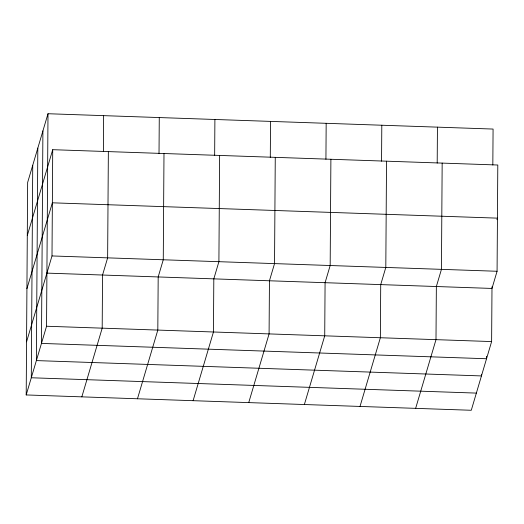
<?xml version="1.0" encoding="UTF-8"?>
<svg xmlns="http://www.w3.org/2000/svg" width="524" height="524" viewBox="0 0 524 524"><rect width="100%" height="100%" fill="white"/><g stroke="black" fill="none" stroke-linecap="round" stroke-linejoin="round"><path stroke-width="0.79" d="M491.997 286.811L491.623 341.569L471.279 410.272L26.2 394.939L27.648 182.431L47.998 113.728L493.077 129.061L492.829 165.021M32.737 165.257L31.289 377.765L476.362 393.098M37.82 148.076L36.372 360.591L481.451 375.924L481.464 374.287M42.909 130.902L41.462 343.416L486.541 358.744L486.554 356.294M26.2 394.939L46.551 326.242L47.998 113.728M26.56 341.812L52 255.941L52.721 149.687L497.8 165.014L497.073 271.268L491.99 288.442L46.911 273.115M103.385 151.613L103.634 115.647M108.357 151.6L107.636 257.854L102.547 275.028L102.187 328.162L81.836 396.858M159.021 153.525L159.27 117.559M163.992 153.519L163.265 259.773L158.183 276.947L157.816 330.074L137.471 398.771M214.657 155.445L214.899 119.479M219.628 155.431L218.901 261.686L213.818 278.866L213.451 331.993L193.107 400.69M270.292 157.357L270.535 121.398M275.264 157.351L274.537 263.605L269.447 280.779L269.087 333.906L248.736 402.602M325.928 159.276L326.17 123.31M330.893 159.263L330.172 265.524L325.083 282.698L324.723 335.825L304.372 404.521M381.557 161.189L381.806 125.229M386.529 161.182L385.808 267.437L380.719 284.611L380.359 337.738L360.008 406.441M437.193 163.108L437.442 127.142M442.164 163.095L441.444 269.356L436.354 286.53L435.994 339.657L415.643 408.353M27.287 235.558L52.721 149.687M26.927 288.685L52.361 202.814L497.44 218.141L496.975 219.7M52 255.941L497.073 271.268M46.551 326.242L491.623 341.569"/></g></svg>
